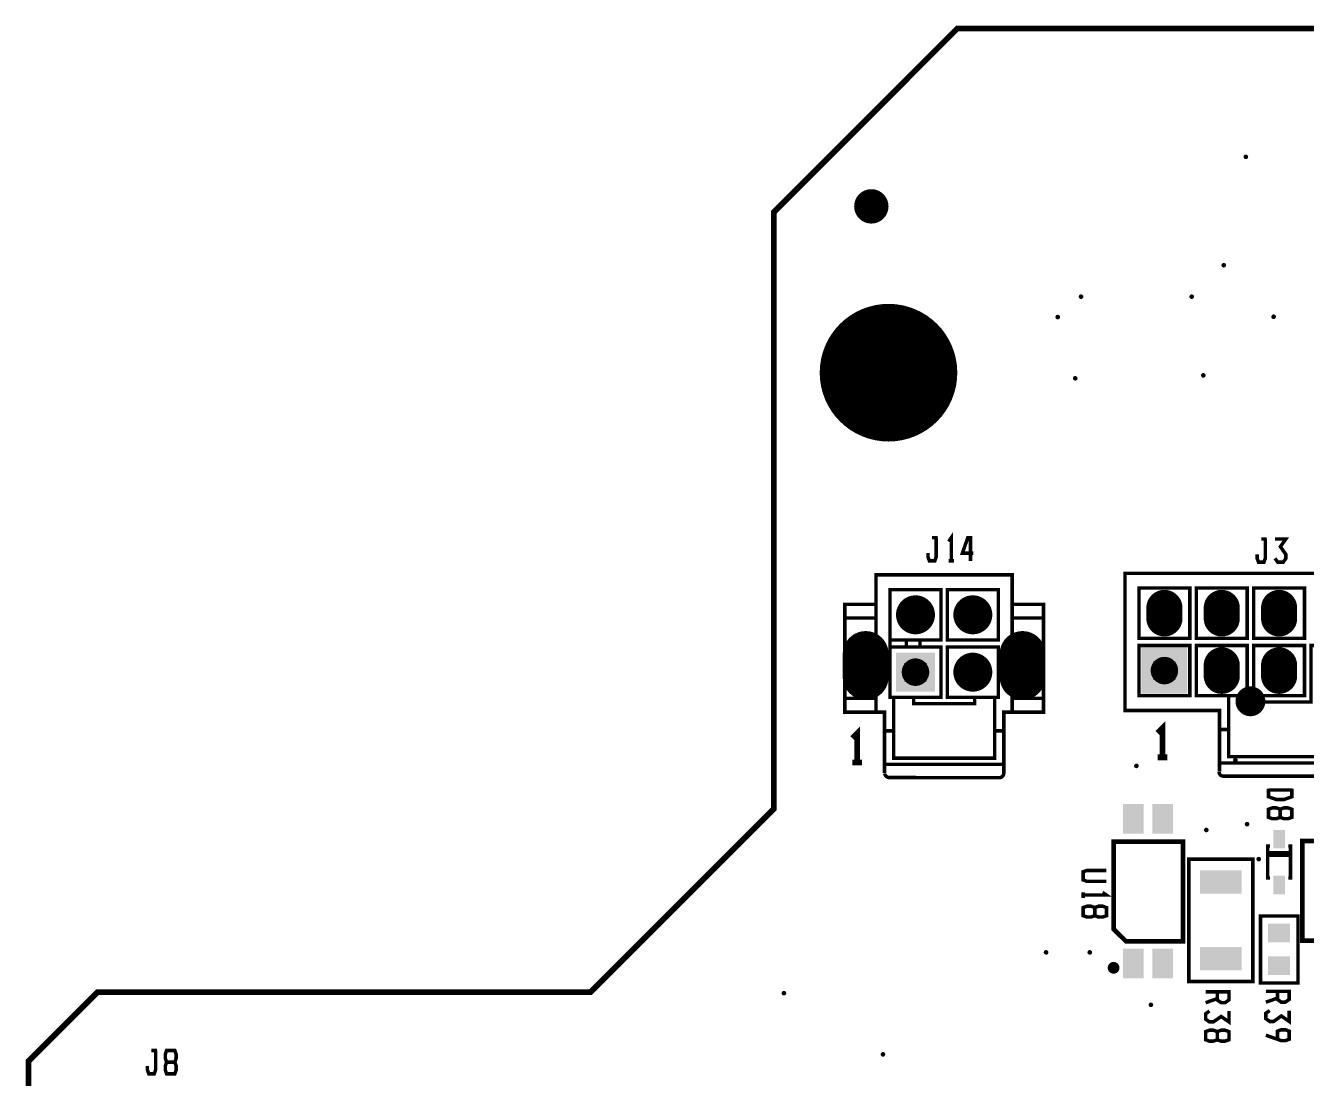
# Model space of a CAD drawing. Extents: x -7 to 310, y -94 to 128.
# Drawn here: x -7.3 to 48.5, y 82.5 to 128.4 of the extents above; entities that cross this region are included whole.
import ezdxf

# ---------------------------------------------------------------- set-up
doc = ezdxf.new("R2010")
doc.units = 0
doc.header["$MEASUREMENT"] = 0
doc.layers.get('0').update_dxf_attribs({"linetype": 'CONTINUOUS'})
for name, color, linetype in [('22-304-2_DRL', 1, 'CONTINUOUS'), ('22-304-2_SMT', 254, 'CONTINUOUS'), ('22-304-2_SST', 1, 'CONTINUOUS'), ('THRUHOLE_NPT', 15, 'CONTINUOUS'), ('THRUHOLE_TAP', 7, 'CONTINUOUS')]:
    doc.layers.add(name, color=color, linetype=linetype)

# ---------------------------------------------------------------- blocks, each defined once
blk = doc.blocks.new('ROUND_9')
at = {"const_width": 0.65024}
blk.add_lwpolyline([(-0.32512, 0, 1), (0.32512, 0, 1)], format="xyb", close=True, dxfattribs=at)
blk = doc.blocks.new('ROUND_14')
at = {"const_width": 0.59944}
blk.add_lwpolyline([(-0.29972, 0, 1), (0.29972, 0, 1)], format="xyb", close=True, dxfattribs=at)
blk = doc.blocks.new('ROUND_83')
at = {"const_width": 1.6002}
blk.add_lwpolyline([(-0.8001, 0, 1), (0.8001, 0, 1)], format="xyb", close=True, dxfattribs=at)
blk = doc.blocks.new('ROUND_85')
at = {"const_width": 0.8001}
blk.add_lwpolyline([(-0.40005, 0, 1), (0.40005, 0, 1)], format="xyb", close=True, dxfattribs=at)
blk = doc.blocks.new('ROUND_88')
at = {"const_width": 0.10033}
blk.add_lwpolyline([(-0.050164, 0, 1), (0.050164, 0, 1)], format="xyb", close=True, dxfattribs=at)
blk = doc.blocks.new('ROUND_1')
at = {"const_width": 2.99974}
blk.add_lwpolyline([(-1.49987, 0, 1), (1.49987, 0, 1)], format="xyb", close=True, dxfattribs=at)
blk = doc.blocks.new('RECTANGLE_3')
blk.add_solid([(0.4826, 0.4064), (0.4826, -0.4064), (-0.4826, 0.4064), (-0.4826, -0.4064)])
blk = doc.blocks.new('RECTANGLE_4')
blk.add_solid([(0.25019, 0.40005), (0.25019, -0.40005), (-0.25019, 0.40005), (-0.25019, -0.40005)])
blk = doc.blocks.new('OBLONG_8')
at = {"const_width": 1.5748}
blk.add_lwpolyline([(0, 0.2286), (0, -0.2286)], dxfattribs=at)
at = {"const_width": 0.7874}
for points in [[(-0.3937, 0.2286, 1), (0.3937, 0.2286, 1)], [(-0.3937, -0.2286, 1), (0.3937, -0.2286, 1)]]:
    blk.add_lwpolyline(points, format="xyb", close=True, dxfattribs=at)
blk = doc.blocks.new('SQUARE_10')
blk.add_solid([(0.99949, 0.99949), (0.99949, -0.99949), (-0.99949, 0.99949), (-0.99949, -0.99949)])
blk = doc.blocks.new('SQUARE_13')
blk.add_solid([(0.84963, 0.84963), (0.84963, -0.84963), (-0.84963, 0.84963), (-0.84963, -0.84963)])
blk = doc.blocks.new('ROUND_21')
at = {"const_width": 0.7493}
blk.add_lwpolyline([(-0.37465, 0, 1), (0.37465, 0, 1)], format="xyb", close=True, dxfattribs=at)
blk = doc.blocks.new('ROUND_25')
at = {"const_width": 0.84963}
blk.add_lwpolyline([(-0.424814, 0, 1), (0.424814, 0, 1)], format="xyb", close=True, dxfattribs=at)
blk = doc.blocks.new('OBLONG_30')
at = {"const_width": 1.99898}
blk.add_lwpolyline([(0, 0.50038), (0, -0.50038)], dxfattribs=at)
at = {"const_width": 0.99949}
for points in [[(-0.499744, 0.50038, 1), (0.499744, 0.50038, 1)], [(-0.499744, -0.50038, 1), (0.499744, -0.50038, 1)]]:
    blk.add_lwpolyline(points, format="xyb", close=True, dxfattribs=at)
blk = doc.blocks.new('RECTANGLE_31')
blk.add_solid([(0.9017, 0.508), (0.9017, -0.508), (-0.9017, 0.508), (-0.9017, -0.508)])
blk = doc.blocks.new('RECTANGLE_32')
blk.add_solid([(0.44958, 0.65024), (0.44958, -0.65024), (-0.44958, 0.65024), (-0.44958, -0.65024)])
blk = doc.blocks.new('ROUND_80')
at = {"const_width": 0.10033}
blk.add_lwpolyline([(-0.050164, 0, 1), (0.050164, 0, 1)], format="xyb", close=True, dxfattribs=at)

msp = doc.modelspace()

# ---------------------------------------------------------------- linework, layer by layer
at = {"layer": '22-304-2_DRL', "const_width": 0.254}
msp.add_lwpolyline([(137.579, -5.73), (137.579, 83.272), (134.579, 86.272), (113.081, 86.272), (105.08, 94.27), (105.08, 120.27), (97.079, 128.271), (33.279, 128.271), (25.28, 120.27), (25.28, 94.27), (17.279, 86.272), (-4.219, 86.272), (-7.219, 83.272), (-7.219, 22.271), (15.781, -0.728)], dxfattribs=at)
at = {"layer": '22-304-2_SST'}
for points, const_width in [([(32.001, 105.408), (32.001, 105.238), (32.062, 105.07), (32.298, 105.07), (32.357, 105.238), (32.357, 106.086)], 0.152), ([(32.418, 106.086), (32.179, 106.086)], 0.152), ([(33.017, 105.07), (33.017, 106.086), (32.9, 105.916)], 0.152), ([(33.975, 105.408), (33.5, 105.408), (33.739, 106.086), (33.855, 106.086), (33.855, 105.07)], 0.152), ([(46.352, 105.35), (46.352, 105.182), (46.413, 105.012), (46.649, 105.012), (46.708, 105.182), (46.708, 106.028)], 0.152), ([(46.769, 106.028), (46.53, 106.028)], 0.152), ([(47.132, 105.182), (47.251, 105.012), (47.488, 105.012), (47.607, 105.182), (47.607, 105.35), (47.368, 105.69), (47.607, 106.028), (47.132, 106.028)], 0.152), ([(33.137, 105.07), (32.9, 105.07)], 0.152), ([(29.736, 99.081), (28.374, 99.081), (28.374, 98.481), (29.736, 98.481), (29.736, 104.461), (35.674, 104.461), (35.674, 98.481), (37.036, 98.481), (37.036, 99.081), (37.036, 102.581), (35.674, 102.581)], 0.152), ([(45.11, 97.719), (44.709, 97.719), (44.709, 98.55), (40.589, 98.55), (40.589, 104.532), (54.031, 104.532), (54.031, 98.55), (49.911, 98.55), (49.911, 97.719), (49.509, 97.719), (49.509, 96.541), (45.11, 96.541), (45.11, 97.719), (45.11, 99.195), (45.92, 99.195)], 0.152), ([(30.505, 96.47), (34.904, 96.47), (34.904, 97.661), (34.904, 99.127), (35.064, 99.127), (35.064, 101.316), (32.845, 101.316), (32.845, 99.127), (34.036, 99.127), (34.036, 98.845), (31.374, 98.845), (31.374, 99.127), (32.565, 99.127), (32.565, 101.316), (31.656, 101.316), (31.656, 101.626), (32.565, 101.626), (32.565, 103.815), (30.345, 103.815), (30.345, 99.127), (30.505, 99.127), (30.505, 97.661), (30.505, 96.47)], 0.152), ([(35.064, 103.815), (32.845, 103.815), (32.845, 101.626), (35.064, 101.626), (35.064, 103.815)], 0.152), ([(43.419, 103.887), (41.199, 103.887), (41.199, 101.695), (43.419, 101.695), (43.419, 103.887)], 0.152), ([(45.92, 103.887), (43.7, 103.887), (43.7, 101.695), (45.92, 101.695), (45.92, 103.887)], 0.152), ([(48.42, 103.887), (46.2, 103.887), (46.2, 101.695), (48.42, 101.695), (48.42, 103.887)], 0.152), ([(29.736, 103.18), (28.374, 103.18), (28.374, 102.581), (28.374, 99.081)], 0.152), ([(31.138, 103.038), (31.138, 102.403), (31.773, 102.403), (31.623, 102.553), (31.623, 102.888), (31.773, 103.038), (31.138, 103.038), (31.288, 102.888), (31.288, 102.553), (31.623, 102.553)], 0.152), ([(31.288, 102.888), (31.623, 102.888)], 0.152), ([(31.773, 103.038), (31.773, 102.403)], 0.152), ([(34.122, 102.553), (34.272, 102.403), (34.272, 103.038), (33.637, 103.038), (33.787, 102.888), (33.787, 102.553), (34.122, 102.553), (34.122, 102.888), (33.787, 102.888)], 0.152), ([(33.637, 103.038), (33.637, 102.403)], 0.152), ([(34.272, 103.038), (34.122, 102.888)], 0.152), ([(37.036, 102.581), (37.036, 103.18), (35.674, 103.18)], 0.152), ([(41.991, 103.109), (41.991, 102.474), (42.626, 102.474), (42.626, 103.109), (41.991, 103.109), (42.141, 102.957), (42.141, 102.624), (42.476, 102.624), (42.476, 102.957), (42.141, 102.957)], 0.152), ([(42.626, 103.109), (42.476, 102.957)], 0.152), ([(44.493, 103.109), (44.493, 102.474), (45.128, 102.474), (44.978, 102.624), (44.978, 102.957), (45.128, 103.109), (44.493, 103.109), (44.643, 102.957), (44.643, 102.624), (44.978, 102.624)], 0.152), ([(44.643, 102.957), (44.978, 102.957)], 0.152), ([(45.128, 103.109), (45.128, 102.474)], 0.152), ([(46.992, 103.109), (46.992, 102.474), (47.627, 102.474), (47.477, 102.624), (47.477, 102.957), (47.627, 103.109), (46.992, 103.109), (47.142, 102.957), (47.142, 102.624), (47.477, 102.624)], 0.152), ([(47.142, 102.957), (47.477, 102.957)], 0.152), ([(47.627, 103.109), (47.627, 102.474)], 0.152), ([(29.736, 102.581), (28.374, 102.581)], 0.152), ([(31.138, 102.403), (31.288, 102.553)], 0.152), ([(34.272, 102.403), (33.637, 102.403), (33.787, 102.553)], 0.152), ([(41.991, 102.474), (42.141, 102.624)], 0.152), ([(42.626, 102.474), (42.476, 102.624)], 0.152), ([(44.493, 102.474), (44.643, 102.624)], 0.152), ([(46.992, 102.474), (47.142, 102.624)], 0.152), ([(30.345, 101.316), (31.054, 101.316), (31.054, 101.626), (31.656, 101.626)], 0.152), ([(30.345, 101.626), (31.054, 101.626)], 0.152), ([(31.656, 101.316), (31.054, 101.316)], 0.152), ([(43.419, 99.195), (43.419, 101.385), (41.199, 101.385), (41.199, 99.195), (43.419, 99.195)], 0.152), ([(45.11, 99.195), (43.7, 99.195), (43.7, 101.385), (45.92, 101.385), (45.92, 98.921), (48.699, 98.921), (48.699, 101.385), (50.919, 101.385), (50.919, 99.195), (49.509, 99.195), (49.509, 97.719)], 0.152), ([(48.42, 99.195), (48.42, 101.385), (46.2, 101.385), (46.2, 99.195), (48.42, 99.195)], 0.152), ([(31.623, 100.054), (31.773, 99.904), (31.138, 99.904), (31.288, 100.054), (31.623, 100.054), (31.623, 100.389), (31.773, 100.539), (31.138, 100.539), (31.288, 100.389), (31.623, 100.389)], 0.152), ([(31.138, 100.539), (31.138, 99.904)], 0.152), ([(31.773, 100.539), (31.773, 99.904)], 0.152), ([(34.122, 100.054), (34.272, 99.904), (33.637, 99.904), (33.787, 100.054), (34.122, 100.054), (34.122, 100.389), (34.272, 100.539), (33.637, 100.539), (33.787, 100.389), (34.122, 100.389)], 0.152), ([(33.637, 100.539), (33.637, 99.904)], 0.152), ([(34.272, 100.539), (34.272, 99.904)], 0.152), ([(42.476, 100.122), (42.626, 99.972), (41.991, 99.972), (42.141, 100.122), (42.476, 100.122), (42.476, 100.458), (42.626, 100.607), (41.991, 100.607), (42.141, 100.458), (42.476, 100.458)], 0.152), ([(41.991, 100.607), (41.991, 99.972)], 0.152), ([(42.141, 100.122), (42.141, 100.458)], 0.152), ([(42.626, 100.607), (42.626, 99.972)], 0.152), ([(44.978, 100.122), (45.128, 99.972), (44.493, 99.972), (44.643, 100.122), (44.978, 100.122), (44.978, 100.458), (45.128, 100.607), (44.493, 100.607), (44.643, 100.458), (44.978, 100.458)], 0.152), ([(44.493, 100.607), (44.493, 99.972)], 0.152), ([(44.643, 100.122), (44.643, 100.458)], 0.152), ([(45.128, 100.607), (45.128, 99.972)], 0.152), ([(47.477, 100.122), (47.627, 99.972), (46.992, 99.972), (47.142, 100.122), (47.477, 100.122), (47.477, 100.458), (47.627, 100.607), (46.992, 100.607), (47.142, 100.458), (47.477, 100.458)], 0.152), ([(46.992, 100.607), (46.992, 99.972)], 0.152), ([(47.142, 100.122), (47.142, 100.458)], 0.152), ([(47.627, 100.607), (47.627, 99.972)], 0.152), ([(31.288, 100.054), (31.288, 100.389)], 0.152), ([(33.787, 100.054), (33.787, 100.389)], 0.152), ([(30.505, 99.127), (31.374, 99.127)], 0.152), ([(34.036, 99.127), (34.904, 99.127)], 0.152), ([(35.674, 99.081), (37.036, 99.081)], 0.152), ([(29.736, 98.481), (30.104, 98.481), (30.104, 97.661), (30.104, 96.201)], 0.152), ([(35.674, 98.481), (35.306, 98.481), (35.306, 97.661)], 0.152), ([(28.915, 96.284), (28.915, 97.554), (28.704, 97.344)], 0.254), ([(30.505, 97.661), (30.104, 97.661)], 0.152), ([(34.904, 97.661), (35.306, 97.661), (35.306, 96.201)], 0.152), ([(42.225, 96.508), (42.225, 97.778), (42.014, 97.564)], 0.254), ([(44.709, 97.719), (44.709, 96.261)], 0.152), ([(42.438, 96.508), (42.014, 96.508)], 0.254), ([(29.129, 96.284), (28.704, 96.284)], 0.254), ([(30.104, 95.822), (30.104, 96.201), (35.306, 96.201), (35.306, 95.822)], 0.152), ([(44.709, 95.891), (44.709, 96.261), (49.911, 96.261), (49.911, 95.891)], 0.152), ([(35.105, 95.621), (30.292, 95.629)], 0.152), ([(49.71, 95.69), (44.871, 95.69)], 0.152), ([(46.85, 95.146), (46.85, 94.791), (47.188, 94.671), (47.526, 94.671), (47.866, 94.791), (47.866, 95.146)], 0.152), ([(46.85, 95.085), (47.866, 95.085)], 0.152), ([(47.358, 93.892), (47.526, 93.833), (47.696, 93.833), (47.866, 93.892), (47.866, 94.247), (47.696, 94.308), (47.526, 94.308), (47.358, 94.247), (47.358, 93.892), (47.188, 93.833), (47.018, 93.833), (46.85, 93.892), (46.85, 94.247), (47.018, 94.308), (47.188, 94.308), (47.358, 94.247)], 0.152), ([(40.096, 89.025), (40.096, 92.835), (43.119, 92.835), (43.119, 88.492), (40.63, 88.492), (40.096, 89.025)], 0.201), ([(46.911, 92.645), (46.809, 92.645), (46.809, 91.248), (46.911, 91.248)], 0.152), ([(47.709, 91.248), (47.81, 91.248), (47.81, 92.645), (47.709, 92.645)], 0.152), ([(51.348, 92.327), (51.348, 88.517), (48.326, 88.517), (48.326, 92.86), (50.815, 92.86), (51.348, 92.327)], 0.201), ([(43.373, 92.073), (46.167, 92.073), (46.167, 86.739), (43.373, 86.739), (43.373, 92.073)], 0.152), ([(47.81, 92.345), (47.81, 92.246), (46.809, 92.246), (46.809, 92.345), (47.81, 92.345)], 0.152), ([(39.781, 91.105), (38.935, 91.105), (38.765, 91.166), (38.765, 91.522), (38.935, 91.58), (39.781, 91.58)], 0.152), ([(38.765, 90.386), (38.765, 90.623)], 0.152), ([(38.765, 90.506), (39.781, 90.506), (39.611, 90.623)], 0.152), ([(39.273, 89.607), (39.443, 89.548), (39.611, 89.548), (39.781, 89.607), (39.781, 89.962), (39.611, 90.023), (39.443, 90.023), (39.273, 89.962), (39.273, 89.607), (39.103, 89.548), (38.935, 89.548), (38.765, 89.607), (38.765, 89.962), (38.935, 90.023), (39.103, 90.023), (39.273, 89.962)], 0.152), ([(48.135, 86.676), (48.135, 89.597), (46.497, 89.597), (46.497, 86.676), (48.135, 86.676)], 0.152), ([(40.264, 87.394), (39.924, 87.394)], 0.152), ([(40.256, 87.257), (39.931, 87.257)], 0.152), ([(40.015, 87.498), (40.015, 87.173)], 0.152), ([(40.152, 87.506), (40.152, 87.166)], 0.152), ([(44.615, 86.292), (44.615, 85.936), (44.783, 85.817), (44.953, 85.817), (45.123, 85.936), (45.123, 86.292), (44.107, 86.292)], 0.152), ([(44.615, 85.995), (44.107, 85.817)], 0.152), ([(47.241, 86.312), (47.241, 85.957), (47.409, 85.837), (47.579, 85.837), (47.749, 85.957), (47.749, 86.312), (46.733, 86.312)], 0.152), ([(47.241, 86.015), (46.733, 85.837)], 0.152), ([(44.275, 85.454), (44.107, 85.334), (44.107, 85.098), (44.275, 84.979), (44.445, 84.979), (44.783, 85.215), (45.123, 84.979), (45.123, 85.454)], 0.152), ([(46.901, 85.474), (46.733, 85.355), (46.733, 85.118), (46.901, 84.999), (47.071, 84.999), (47.409, 85.238), (47.749, 84.999), (47.749, 85.474)], 0.152), ([(44.615, 84.199), (44.783, 84.141), (44.953, 84.141), (45.123, 84.199), (45.123, 84.555), (44.953, 84.616), (44.783, 84.616), (44.615, 84.555), (44.615, 84.199), (44.445, 84.141), (44.275, 84.141), (44.107, 84.199), (44.107, 84.555), (44.275, 84.616), (44.445, 84.616), (44.615, 84.555)], 0.152), ([(47.241, 84.222), (47.241, 84.577), (47.409, 84.636), (47.579, 84.636), (47.749, 84.577), (47.749, 84.222), (47.579, 84.161), (47.409, 84.161), (46.733, 84.4)], 0.152), ([(-2.035, 83.056), (-2.035, 82.886), (-1.974, 82.718), (-1.738, 82.718), (-1.679, 82.886), (-1.679, 83.734)], 0.152), ([(-1.618, 83.734), (-1.857, 83.734)], 0.152), ([(-0.841, 83.226), (-0.78, 83.394), (-0.78, 83.564), (-0.841, 83.734), (-1.197, 83.734), (-1.255, 83.564), (-1.255, 83.394), (-1.197, 83.226), (-0.841, 83.226), (-0.78, 83.056), (-0.78, 82.886), (-0.841, 82.718), (-1.197, 82.718), (-1.255, 82.886), (-1.255, 83.056), (-1.197, 83.226)], 0.152)]:
    msp.add_lwpolyline(points, dxfattribs=dict(at, const_width=const_width))
at = {"layer": '22-304-2_SST', "const_width": 0.152}
for points in [[(30.114, 95.807, 0.343108), (30.292, 95.629)], [(35.105, 95.621, 0.414214), (35.306, 95.822)], [(44.694, 95.868, 0.401969), (44.871, 95.69)], [(40.094, 87.516, 0.414214), (39.913, 87.336)], [(39.913, 87.336, 0.414214), (40.094, 87.156)], [(40.274, 87.336, 0.414214), (40.094, 87.516)], [(40.094, 87.156, 0.414214), (40.274, 87.336)]]:
    msp.add_lwpolyline(points, format="xyb", dxfattribs=at)

# ---------------------------------------------------------------- block references
at = {"layer": '22-304-2_DRL'}
for name, p in [('ROUND_88', (45.862, 122.68)), ('ROUND_88', (44.897, 117.956)), ('ROUND_88', (38.674, 116.584)), ('ROUND_88', (43.5, 116.584)), ('ROUND_88', (37.658, 115.695)), ('ROUND_88', (47.071, 115.71)), ('ROUND_83', (30.279, 113.272)), ('ROUND_88', (38.42, 113.028)), ('ROUND_88', (44.008, 113.155)), ('ROUND_14', (31.455, 102.721)), ('ROUND_14', (33.955, 102.721)), ('ROUND_14', (42.309, 102.792)), ('ROUND_14', (44.81, 102.792)), ('ROUND_14', (47.31, 102.792)), ('ROUND_85', (29.283, 100.511)), ('ROUND_85', (36.124, 100.511)), ('ROUND_14', (31.455, 100.221)), ('ROUND_14', (33.955, 100.221)), ('ROUND_14', (42.309, 100.29)), ('ROUND_14', (44.81, 100.29)), ('ROUND_14', (47.31, 100.29)), ('ROUND_9', (46.06, 98.951)), ('ROUND_88', (41.087, 96.137)), ('ROUND_88', (45.405, 96.391)), ('ROUND_88', (44.135, 93.343)), ('ROUND_88', (45.913, 93.597)), ('ROUND_88', (46.421, 92.073)), ('ROUND_88', (37.15, 88.009)), ('ROUND_88', (39.055, 88.009)), ('ROUND_88', (25.72, 86.231)), ('ROUND_88', (41.722, 85.723)), ('ROUND_88', (30.038, 83.564))]:
    msp.add_blockref(name, p, dxfattribs=at)
at = {"layer": '22-304-2_SMT'}
for name, p in [('ROUND_21', (29.53, 120.521)), ('ROUND_1', (30.279, 113.272)), ('ROUND_25', (31.455, 102.721)), ('ROUND_25', (33.955, 102.721)), ('OBLONG_8', (42.309, 102.792)), ('OBLONG_8', (44.81, 102.792)), ('OBLONG_8', (47.31, 102.792)), ('OBLONG_30', (29.283, 100.511)), ('OBLONG_30', (36.124, 100.511)), ('SQUARE_10', (42.309, 100.29)), ('OBLONG_8', (44.81, 100.29)), ('OBLONG_8', (47.31, 100.29)), ('SQUARE_13', (31.455, 100.221)), ('ROUND_25', (33.955, 100.221)), ('RECTANGLE_32', (40.96, 93.826)), ('RECTANGLE_32', (42.23, 93.826)), ('RECTANGLE_4', (47.31, 92.947)), ('RECTANGLE_31', (44.77, 91.082)), ('RECTANGLE_4', (47.31, 90.945)), ('RECTANGLE_3', (47.31, 88.847)), ('RECTANGLE_31', (44.77, 87.73)), ('RECTANGLE_32', (40.96, 87.526)), ('RECTANGLE_32', (42.23, 87.526)), ('RECTANGLE_3', (47.31, 87.425))]:
    msp.add_blockref(name, p, dxfattribs=at)
at = {"layer": 'THRUHOLE_NPT'}
msp.add_blockref('ROUND_9', (46.06, 98.951), dxfattribs=at)
at = {"layer": 'THRUHOLE_TAP'}
for name, p in [('ROUND_80', (45.862, 122.68)), ('ROUND_80', (44.897, 117.956)), ('ROUND_80', (38.674, 116.584)), ('ROUND_80', (43.5, 116.584)), ('ROUND_80', (37.658, 115.695)), ('ROUND_80', (47.071, 115.71)), ('ROUND_83', (30.279, 113.272)), ('ROUND_80', (38.42, 113.028)), ('ROUND_80', (44.008, 113.155)), ('ROUND_14', (31.455, 102.721)), ('ROUND_14', (33.955, 102.721)), ('ROUND_14', (42.309, 102.792)), ('ROUND_14', (44.81, 102.792)), ('ROUND_14', (47.31, 102.792)), ('ROUND_85', (29.283, 100.511)), ('ROUND_85', (36.124, 100.511)), ('ROUND_14', (31.455, 100.221)), ('ROUND_14', (33.955, 100.221)), ('ROUND_14', (42.309, 100.29)), ('ROUND_14', (44.81, 100.29)), ('ROUND_14', (47.31, 100.29)), ('ROUND_80', (41.087, 96.137)), ('ROUND_80', (45.405, 96.391)), ('ROUND_80', (44.135, 93.343)), ('ROUND_80', (45.913, 93.597)), ('ROUND_80', (46.421, 92.073)), ('ROUND_80', (37.15, 88.009)), ('ROUND_80', (39.055, 88.009)), ('ROUND_80', (25.72, 86.231)), ('ROUND_80', (41.722, 85.723)), ('ROUND_80', (30.038, 83.564))]:
    msp.add_blockref(name, p, dxfattribs=at)

doc.saveas('drawing.dxf')
